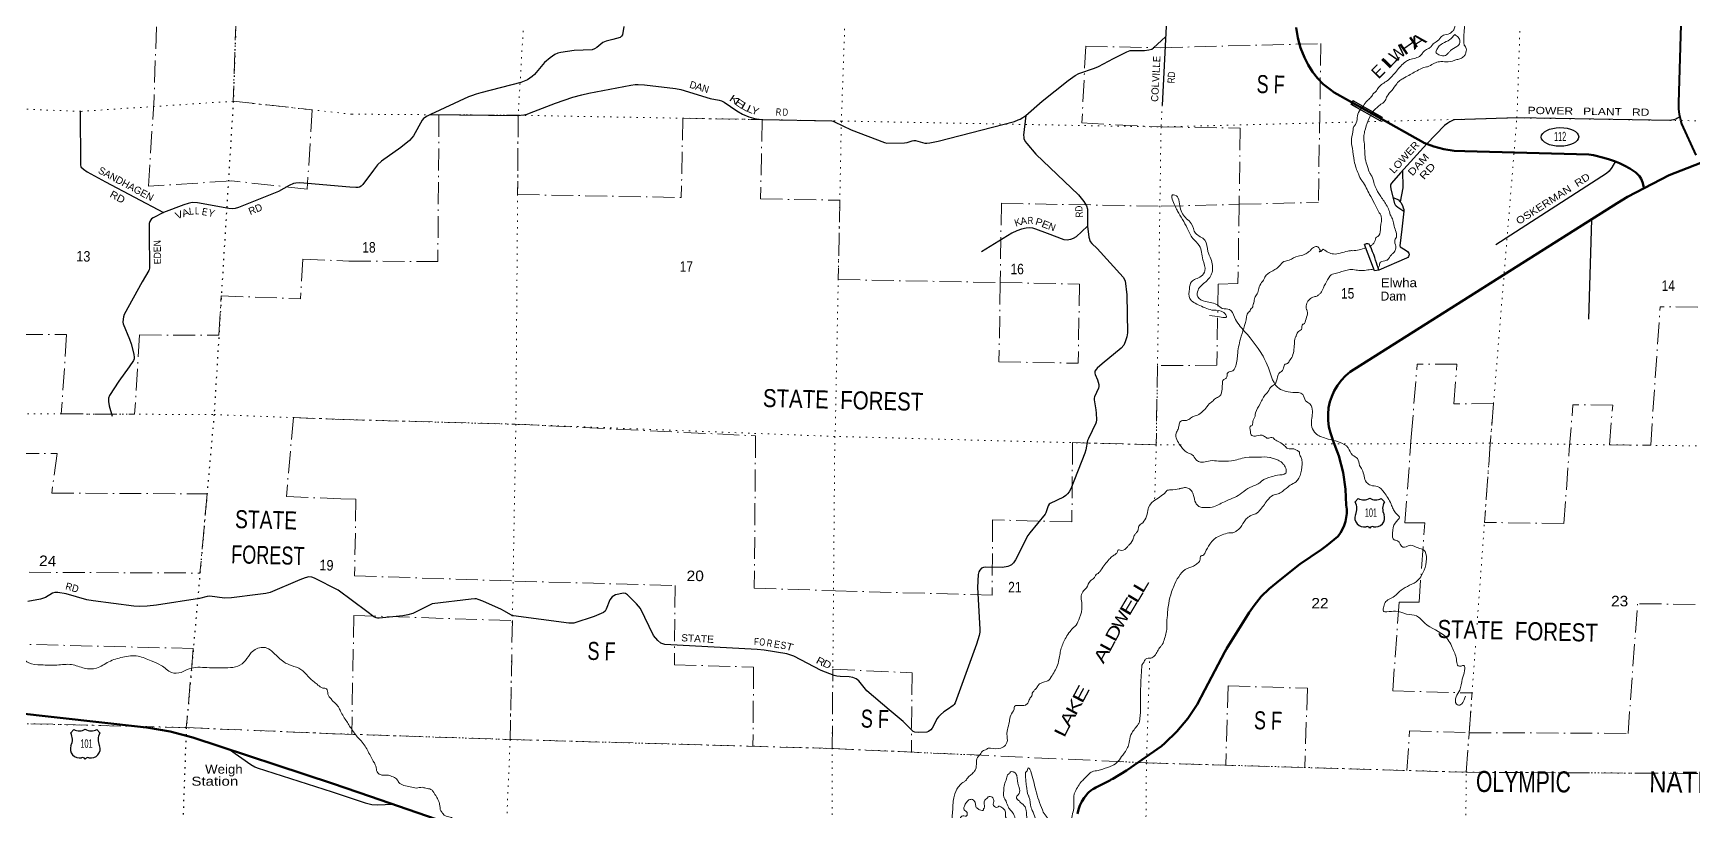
# Model space of a CAD drawing. Header units: feet. Extents: x -739708 to -488887, y 188754 to 379550.
# Drawn here: x -651512 to -623874, y 217972 to 230921 of the extents above; entities that cross this region are included whole.
import ezdxf
from ezdxf.enums import TextEntityAlignment as Align

# ---------------------------------------------------------------- set-up
doc = ezdxf.new("R2010")
doc.units = ezdxf.units.FT
doc.header["$LTSCALE"] = 73
doc.linetypes.add('DOT_DASHED', pattern=[7.7, 5, -1.2, 0.3, -1.2])
doc.linetypes.add('DOTTED', pattern=[1.5, 0.3, -1.2])
for name, color, linetype, lineweight in [('16', 7, 'Continuous', 25), ('17', 7, 'Continuous', 25), ('20', 7, 'Continuous', 70), ('23', 7, 'Continuous', 70), ('26', 7, 'Continuous', 40), ('29', 7, 'Continuous', 25), ('39', 7, 'Continuous', 13), ('42', 7, 'Continuous', 25), ('44', 7, 'DOT_DASHED', 13), ('45', 7, 'Continuous', 25), ('59', 7, 'Continuous', 13), ('6', 7, 'DOTTED', 25), ('7', 7, 'DOTTED', 13)]:
    doc.layers.add(name, color=color, linetype=linetype, lineweight=lineweight)
doc.layers.add('30', color=7, linetype='Continuous')
doc.layers.add('41', color=7, linetype='Continuous')

msp = doc.modelspace()

# ---------------------------------------------------------------- linework, layer by layer
at = {"layer": '16'}
for p, q in [((-629497, 223114.72), (-629445.69, 223173.48)), ((-629253.93, 223179.45), (-629254.21, 223179.25)), ((-629061.84, 223173.57), (-629010.45, 223114.72)), ((-650887.17, 219268.2), (-650835.86, 219326.96)), ((-650644.1, 219332.93), (-650644.38, 219332.73)), ((-650452.01, 219327.05), (-650400.62, 219268.2))]:
    msp.add_line(p, q, dxfattribs=at)
for centre, radius, start, end in [((-629689.98, 223004.09), 222.05, 332.97043, 29.75871), ((-629354.61, 223331.14), 182.07, 239.97227, 303.45418), ((-629152.83, 223330.64), 181.52, 236.33975, 300.08743), ((-629152.84, 223331.14), 182.07, 236.54582, 236.59441), ((-628817.48, 223004.09), 222.05, 150.24129, 207.02957), ((-629350.79, 222849.19), 151.42, 159.09177, 283.81923), ((-629156.67, 222849.19), 151.42, 256.18077, 20.90823), ((-651080.15, 219157.57), 222.05, 332.97043, 29.75871), ((-650744.78, 219484.62), 182.07, 239.97227, 303.45418), ((-650543, 219484.12), 181.52, 236.33975, 300.08743), ((-650543.01, 219484.62), 182.07, 236.54582, 236.59441), ((-650207.65, 219157.57), 222.05, 150.24129, 207.02957), ((-650740.96, 219002.67), 151.42, 159.09177, 283.81923), ((-650546.84, 219002.67), 151.42, 256.18077, 20.90823)]:
    msp.add_arc(centre, radius, start, end, dxfattribs=at)
for centre, major_axis, start_param, end_param in [((-629295.45, 222650.37), (-19.56, 51.67), 4.95877769, 6.28318531), ((-629212, 222650.37), (19.56, 51.67), 0, 1.32637542), ((-650685.62, 218803.85), (-19.56, 51.67), 4.95877769, 6.28318531), ((-650602.17, 218803.85), (19.56, 51.67), 0, 1.32637542)]:
    msp.add_ellipse(centre, major_axis=major_axis, ratio=0.929097, start_param=start_param, end_param=end_param, dxfattribs=at)
at = {"layer": '17'}
msp.add_ellipse((-626085.95, 229193.47), major_axis=(311.58, 1.24), ratio=0.500121, dxfattribs=at)
at = {"layer": '20'}
for points in [[(-634121.59, 217923.92), (-634104.44, 217993.91), (-634080.08, 218061.72), (-634048.75, 218126.62), (-634010.82, 218187.88), (-633966.69, 218244.85), (-633953.44, 218259.06), (-633930.16, 218284.02), (-633905.12, 218305.09), (-633899.46, 218309.85), (-633866.27, 218332.29), (-633841.16, 218345.68), (-633816.27, 218357.61), (-633791.16, 218370.74), (-633584.53, 218478.8), (-633559.48, 218491.9), (-633534.53, 218506.63), (-633304.59, 218642.39), (-632721.49, 219048.66), (-632665.05, 219096.77), (-632464.68, 219291.87), (-632285.8, 219506.84), (-632130.37, 219739.34), (-632000.1, 219986.81), (-631666.49, 220619.46), (-631646.05, 220658.2), (-631638.97, 220669.46), (-631259.79, 221272.22), (-631180.13, 221392.62), (-631063.2, 221537.98), (-630931.72, 221670.32), (-630744.99, 221815.35), (-630418.55, 222076.22), (-630060.19, 222322.25), (-629967.21, 222389.07), (-629785.95, 222541.98), (-629782.12, 222546.68), (-629741.83, 222602.28), (-629707.58, 222661.78), (-629679.73, 222724.54), (-629658.59, 222789.86), (-629644.4, 222857.04), (-629637.31, 222925.33), (-629637.39, 222993.99), (-629644.65, 223062.26), (-629656.57, 223327.45), (-629697.81, 223607.05), (-629768.06, 223880.81), (-629866.53, 224145.72), (-629875.52, 224167.19), (-629909.7, 224266.1), (-629933.34, 224368.05), (-629946.2, 224471.9), (-629948.14, 224576.53), (-629939.12, 224680.79), (-629919.26, 224783.53), (-629887.96, 224873.35), (-629844.17, 224967.43), (-629790.78, 225056.41), (-629728.39, 225139.32), (-629657.67, 225215.26), (-629579.4, 225283.39), (-625133.98, 228089.35), (-624959.05, 228195.23), (-624266.26, 228554.32), (-623539.73, 228839.02)], [(-646528.14, 218427.85), (-648850.88, 219189.98), (-649230.6, 219293.44), (-649619.05, 219356.65), (-649675.45, 219362.38), (-659844.85, 220504.55)], [(-634387.32, 216607.41), (-634417.46, 216610.84), (-636682.8, 216868.97), (-636724.06, 216870.85), (-636756.62, 216874.01), (-636959.2, 216881.27), (-637161.42, 216867.31), (-637361.08, 216832.29), (-637555.98, 216776.6), (-637744, 216700.84), (-637923.06, 216605.83), (-638073.06, 216517.38), (-638365.26, 216385.92), (-638669.6, 216285.73), (-638982.74, 216217.89), (-639301.26, 216183.16), (-639621.67, 216181.91), (-639940.45, 216214.16), (-640254.12, 216279.56), (-640255.22, 216279.85), (-642407.83, 217012.99), (-644332.85, 217673.53), (-645895.86, 218209.85), (-646528.14, 218427.85)]]:
    msp.add_lwpolyline(points, dxfattribs=at)
at = {"layer": '23'}
for points in [[(-625606.93, 228902.49), (-627671.42, 228955.4), (-627846.42, 228963.56), (-628019.62, 228989.97), (-628189.1, 229034.34), (-628353.01, 229096.18), (-628361.55, 229099.95), (-629130.92, 229532.52), (-629848.29, 229935.86), (-629921.16, 229986.22), (-630027.02, 230073.72), (-630123.15, 230171.81), (-630208.49, 230279.41), (-630282.13, 230395.35), (-630343.24, 230518.34), (-630405.55, 230677.13), (-630451.92, 230844.56), (-630480.54, 231015.92)], [(-625607.93, 228902.52), (-625527.95, 228891.91), (-625355.74, 228846.96), (-625262.13, 228819.48), (-625178.53, 228789.52), (-625093.67, 228754.56), (-625006.31, 228712.1), (-624922.69, 228669.63), (-624824.11, 228602.21), (-624762.96, 228539.77), (-624734.26, 228497.32), (-624709.3, 228442.38), (-624694.33, 228379.94), (-624690.53, 228334.41)]]:
    msp.add_lwpolyline(points, dxfattribs=at)
at = {"layer": '26'}
msp.add_lwpolyline([(-623817.95, 228889.2), (-624054.87, 229410.51), (-624074.45, 229473.25), (-624094.89, 229567.16), (-624105.41, 229662.7), (-624105.88, 229758.81), (-623998.81, 233302.82), (-623995.81, 233402.17), (-623995.52, 233421.34), (-623993.06, 233442.67), (-623988.39, 233463.63), (-623981.55, 233483.98), (-623972.63, 233503.51), (-623961.71, 233522), (-623948.91, 233539.25), (-623934.39, 233555.07), (-623918.29, 233569.28), (-623900.79, 233581.73), (-623882.09, 233592.28), (-623862.39, 233600.82)], dxfattribs=at)
at = {"layer": '29'}
for p, q in [((-628304.32, 229077.81), (-628742.23, 228595.11)), ((-625563.06, 227818.51), (-625611.85, 226157.2))]:
    msp.add_line(p, q, dxfattribs=at)
for points in [[(-632300.93, 238455.39), (-632455.58, 234756.76), (-632710.1, 229721.04)], [(-641678.39, 231029.83), (-641699.85, 230895.16), (-641714.82, 230872.69), (-641737.57, 230851.3), (-641856.88, 230816.65), (-641969.35, 230790.29), (-642026.8, 230765.42), (-642126.55, 230685.42), (-642163.98, 230662.94), (-642204.65, 230646.33), (-642503.93, 230630.82), (-642727.31, 230599.27), (-642772.22, 230588.03), (-642822.71, 230563.81), (-642903.23, 230513.12), (-642994.94, 230430.54), (-643165.24, 230232.22), (-643202, 230200.16), (-643281.27, 230146.08), (-643393.31, 230101.48), (-644059.82, 229928.84), (-644136.55, 229906.37), (-644209.88, 229878.43), (-644260.07, 229861.43), (-644896.38, 229565.54)], [(-634980.99, 229551.64), (-634711.52, 229790.26), (-634276.69, 230132.31), (-634160.51, 230219.17), (-634096.84, 230251.33), (-633839.62, 230340.13), (-633771.24, 230368.99), (-633520.25, 230499.24), (-633299.62, 230612.44), (-633243.75, 230631.53), (-633187.33, 230634.91), (-633003.04, 230632.69), (-632932.8, 230642.4), (-632883.21, 230657.4), (-632857.45, 230674.6), (-632656.11, 230859.21)], [(-644896.38, 229565.54), (-643444.1, 229552.44), (-643338.36, 229563.68), (-643285.95, 229574.92), (-643247.35, 229586.72), (-642815.42, 229754.63), (-642524.25, 229853.95), (-642374.53, 229897.02), (-642257.06, 229924.96), (-641561.36, 230056.21), (-641486.5, 230065.57), (-641434.78, 230065.75), (-641329.29, 230059.95), (-640812.87, 229999.99), (-640725.74, 229981.31), (-640239.87, 229835.5), (-640088.49, 229807.16), (-640048.44, 229796.01), (-640004.28, 229773.45), (-639792.47, 229626.53), (-639699.22, 229573.07), (-639596.29, 229528.13), (-639517.68, 229505.65), (-639469.03, 229494.42), (-639373.58, 229483.18), (-638214.6, 229463.47), (-638187.98, 229456.97), (-638167.39, 229447.61), (-637891.88, 229314.12), (-637337.38, 229101.16), (-637296.47, 229090.92), (-637002.38, 229095.54), (-636955.16, 229103.23), (-636871.38, 229131.12), (-636843.97, 229134.11), (-636818.97, 229133), (-636662.68, 229090.9), (-636629.02, 229088.05), (-636578.49, 229093.67), (-636443.16, 229122.7), (-635172.35, 229450.96), (-635109.36, 229475.72), (-635075.67, 229490.7), (-635032.62, 229515.04), (-634980.99, 229551.64)], [(-650731.07, 229626.92), (-650725.69, 228729.78), (-650716.01, 228693.04), (-650675.11, 228655.83), (-650612.93, 228612.04), (-650305.14, 228446.36), (-649344.15, 227934.14)], [(-644896.38, 229565.54), (-644952.53, 229541.21), (-644997.44, 229511.25), (-645010.54, 229498.14), (-645033.52, 229475.37), (-645178.98, 229211.62), (-645208.43, 229175.98), (-645246.35, 229134.84), (-645391.46, 229015), (-645708.74, 228787.75), (-645780.67, 228726.58), (-645847.24, 228641.51), (-646022.45, 228402.21), (-646048.29, 228374.51), (-646077.3, 228359.52), (-646098.82, 228353.91), (-646136.26, 228349.38), (-646241.31, 228354.69)], [(-634980.99, 229551.64), (-635017.84, 229224.77), (-635015.96, 229189.19), (-635011.9, 229166.06), (-634989.76, 229119.9), (-634965.43, 229086.18), (-634814.7, 228904.14), (-634101.7, 228227.06), (-634013.73, 228116.09), (-633972.55, 228048.66), (-633955.93, 227990.63), (-633951.85, 227708.18)], [(-624086.52, 229528.68), (-624128.99, 229503.76), (-624158.93, 229489.71), (-624198.24, 229476.6), (-624226.31, 229470.05), (-624244.09, 229469.11), (-626796.44, 229509.38), (-627840.81, 229480.54), (-627866.51, 229472.88), (-627918.92, 229444.79), (-627952.61, 229422.32), (-628008.08, 229381.18), (-628304.32, 229077.81)], [(-628744.23, 228595.17), (-628893.48, 228423.21), (-628901.03, 228407.28), (-628906.17, 228390.42), (-628906.17, 228360.45), (-628896.92, 228301.16), (-628844.41, 228087.03), (-628836.46, 228071.11), (-628829.47, 228060.96), (-628814, 228044.89), (-628788.26, 228023.35), (-628684.05, 227954.7)], [(-628706.03, 228635.01), (-628703.12, 228345.7), (-628745.08, 228112.14)], [(-625163.16, 228788.34), (-625223.88, 228683.22), (-625265.92, 228623.6), (-625310.92, 228583.58), (-627155.46, 227396.61)], [(-646241.31, 228354.69), (-647071.63, 228428.82), (-647136.71, 228423.24), (-647177.61, 228415.8), (-647250.13, 228384.17), (-647427.31, 228286.42), (-648090.82, 228017.22), (-648148.3, 227999.03), (-648185.4, 227995.3), (-648253.7, 227999.99), (-648776.68, 228095.78), (-648853, 228099.5), (-648888.33, 228095.78), (-648932.87, 228084.61), (-649001.56, 228062.4), (-649344.15, 227934.14)], [(-628869.03, 228187.44), (-628798.09, 228159.13), (-628773.76, 228144.15), (-628756.92, 228126.36), (-628738.2, 228103.89), (-628711.06, 228051.45), (-628695.16, 228011.18), (-628687.67, 227983.09), (-628684.05, 227954.7)], [(-649344.15, 227934.14), (-649515.78, 227847.4), (-649542.84, 227827.85), (-649554.26, 227811.97), (-649569.7, 227786), (-649580.86, 227754.37), (-649582.85, 227592.09), (-649574.06, 227011.9), (-649578.07, 226981.28), (-649583.65, 226966.39), (-649697.2, 226780.79), (-649996.12, 226233.84), (-650008.52, 226197.03), (-650015.96, 226156.09), (-650017.82, 226109.58), (-650012.73, 226079.83), (-649906.09, 225823.81), (-649881.16, 225745.83), (-649838.39, 225576.52), (-649830.95, 225522.56), (-649832.81, 225496.51), (-649840.36, 225472.7), (-649913.74, 225364.51), (-650087.14, 225128.88), (-650240.01, 224888.09), (-650256.07, 224840.94), (-650257.69, 224790.41), (-650245.81, 224714.21), (-650196.81, 224542.19)], [(-628684.05, 227954.7), (-628718.44, 227659.32), (-628752.23, 227377.25), (-628749.89, 227368.83), (-628746.76, 227365.78), (-628663.94, 227315.36), (-628626.37, 227285.49), (-628603.45, 227255.57), (-628599.23, 227240.54), (-628596.89, 227227.43), (-628601.1, 227217.13), (-628608.12, 227203.09), (-628621.69, 227188.1), (-628639.83, 227174.51), (-629102.73, 226975.43)], [(-633951.85, 227708.18), (-633933.25, 227522.41), (-633908.85, 227454.65), (-633880.85, 227421.28), (-633793.88, 227335.24), (-633360.04, 226858.34), (-633326.85, 226795.77), (-633300.13, 226564.29), (-633285.93, 225929.12), (-633298.78, 225863.11), (-633324.98, 225780.71), (-633351.19, 225728.27), (-633391.4, 225673.82), (-633707.51, 225416.5), (-633792.88, 225342.47), (-633808.81, 225321.88), (-633830.32, 225290.04), (-633834.33, 225257.92), (-633829.39, 225235.73), (-633785.26, 225148.39), (-633765.76, 225070.93), (-633763.89, 225037.22), (-633769.17, 225007.77), (-633836.88, 224866.79), (-633844.37, 224840.57), (-633844.77, 224815.69), (-633817.39, 224648.71), (-633811.62, 224591.5), (-633806, 224484.75), (-633811.62, 224443.54), (-633815.62, 224426.39), (-633937.95, 224173.87), (-633952.11, 224137.93), (-633982.87, 223982.84), (-634000.23, 223925.04), (-634229.5, 223332.86), (-634257.07, 223284.3), (-634287.01, 223248.72), (-634313.22, 223220.63), (-634355.81, 223192.28), (-634573.37, 223091.4), (-634593.96, 223076.42), (-634610.48, 223051.35), (-634640.75, 222950.94), (-634648.23, 222932.22), (-634660.58, 222910.61), (-634787.33, 222754.03), (-634916.82, 222600.74), (-634947.34, 222556.34), (-635151.28, 222151.66), (-635185.4, 222100.71), (-635221.9, 222065.56), (-635250.91, 222050.14), (-635282.72, 222038.91), (-635367.43, 222025.65), (-635651.43, 222027.67), (-635686.35, 222024.72), (-635718.81, 222010.81), (-635748.75, 221980.85), (-635765.6, 221950.88), (-635775.97, 221905.13), (-635784.06, 221689.1), (-635745.38, 220997.17), (-635746.88, 220947.08), (-635758.11, 220889.02), (-635800.63, 220744.44), (-636159.57, 219769.09), (-636174.54, 219741), (-636190.38, 219724.31), (-636287.76, 219658.08)], [(-633951.85, 227708.18), (-634143.41, 227529.41), (-634190.6, 227499.94), (-634235.52, 227483.08), (-634293.54, 227475.59), (-634345.34, 227481.1), (-634621.25, 227583.06), (-634811.97, 227657.25), (-634864.37, 227674.11), (-634921.44, 227677.71), (-634976.67, 227672.23), (-635051.53, 227655.38), (-635130.14, 227629.16), (-635214.68, 227591.95), (-635716.92, 227277.85)], [(-646435.09, 221647.92), (-646828.13, 221845.99), (-646872.81, 221860.63), (-646921.1, 221868.32), (-646984.32, 221853.43), (-647070.58, 221816.36), (-647565.95, 221606.36), (-647635.11, 221589.22), (-647771.37, 221574.35), (-648209.66, 221516.66), (-648326.47, 221512.62), (-648568.04, 221545.9), (-648615, 221542.71), (-648743.65, 221504.98), (-649460.53, 221395.89), (-649615.36, 221378.98), (-649735.75, 221375.99), (-649834.76, 221378.98), (-650512.82, 221467.36), (-650617.57, 221485.04), (-650964.29, 221587.16), (-651101.01, 221607.84), (-651149.36, 221607.84), (-651190.55, 221595.9), (-651309.26, 221525.97), (-651387.93, 221497.43), (-651601.6, 221457.64)], [(-636287.76, 219658.08), (-636345.79, 219618.6), (-636402.88, 219572.45), (-636436.56, 219538.74), (-636463.34, 219503.81), (-636518.77, 219387.24), (-636541.37, 219349.59), (-636565.71, 219321.5), (-636599.39, 219293.4), (-636632.04, 219282.34), (-636769.71, 219274.68), (-636829.6, 219282.17), (-636858.33, 219294.79), (-636876.39, 219310.26), (-637022.22, 219457.64), (-637255.46, 219650.5), (-637629.56, 219969.52), (-637760.73, 220134.3), (-637804.46, 220168.73), (-637862.74, 220192.36), (-637923.8, 220204.17), (-638074.23, 220207.34), (-638126.04, 220215.93), (-638171.55, 220226.07), (-638388.15, 220309.49), (-638844.4, 220546.32), (-638893.99, 220565.04), (-638960.06, 220584.08), (-639338.5, 220647.45), (-639455.37, 220658.25), (-640991.11, 220739.21), (-641061, 220762.03), (-641110.9, 220806.63), (-641179.75, 220889.56), (-641395.7, 221340.24), (-641462.76, 221420.91), (-641612.49, 221566.99), (-641649.92, 221589.46), (-641683.37, 221594.72), (-641814.62, 221566.99), (-641870.77, 221537.03), (-641909.09, 221485.01), (-641968.09, 221327.27), (-641986.81, 221293.56), (-642013.37, 221271.72), (-642171.66, 221206.14), (-642508.99, 221098.79), (-642589.99, 221093.9), (-643513.33, 221217.25), (-643532.98, 221221), (-643546.95, 221227.27), (-643672.42, 221304.34), (-643710.7, 221324.04), (-644025.22, 221464.47), (-644100.09, 221492.56), (-644130.03, 221500.05), (-644154.99, 221500.88), (-644216.13, 221498.18), (-644865.58, 221415.77), (-644914.07, 221396.34), (-645190.73, 221258.04), (-645271.73, 221234.12), (-645354.24, 221220.65), (-645749, 221179.81), (-645778.94, 221181.68), (-645798.44, 221187.24), (-645836.96, 221204.15), (-645958, 221289.89), (-646435.09, 221647.92)]]:
    msp.add_lwpolyline(points, dxfattribs=at)
at = {"layer": '39'}
for points in [[(-627128.09, 233153.85), (-627122.73, 233123.48), (-627152.55, 233053.56), (-627195.88, 233010.17), (-627272.63, 232915.1), (-627311.8, 232788.93), (-627331.86, 232704.68), (-627364.01, 232620.7), (-627399.64, 232561), (-627413.94, 232553.26), (-627472.61, 232367.03), (-627477.1, 232346.96), (-627515.99, 232232.89), (-627527.13, 232098.03), (-627545.49, 232088.36), (-627572.62, 231959.9), (-627594.01, 231905.93), (-627602.67, 231791.18), (-627624.66, 231711.01), (-627628.65, 231624.39), (-627625.14, 231513.39), (-627638.25, 231380.59), (-627636.15, 231295.86), (-627654.94, 231179.31), (-627657.19, 231169.28), (-627682.16, 230958.1), (-627688.77, 230845.32), (-627684.89, 230750.45), (-627679.48, 230722.09), (-627646.48, 230666.91), (-627649.55, 230620.6), (-627667, 230562.5), (-627683.67, 230538.68), (-627741, 230499.64), (-627801.9, 230480.84), (-627945.92, 230441.72), (-628070.75, 230448.55), (-628117.27, 230441.53), (-628196.53, 230413.06), (-628294.44, 230362.82), (-628310.65, 230359.15), (-628389.82, 230334.72), (-628489.79, 230282.51), (-628675.57, 230179.8), (-628734.83, 230144.83), (-628804.85, 230079.85), (-628886.09, 229964.71), (-628964.81, 229871.7), (-628994.63, 229801.78), (-629025.68, 229766.18), (-629066.66, 229736.86), (-629203.14, 229617.76)], [(-627774.15, 231432.05), (-627814.19, 231178.85), (-627824.42, 231084.3), (-627844.29, 231008.11), (-627871.74, 230954.28), (-627890.19, 230940.58), (-627922.98, 230917.12), (-628028.48, 230887.21), (-628059.21, 230865.72), (-628069.56, 230853.86), (-628145.95, 230774.91), (-628209.5, 230727.94), (-628244.81, 230682.35), (-628269.32, 230668.78), (-628308.06, 230649.49), (-628367.63, 230600.41), (-628407.11, 230548.86), (-628590.09, 230480.37), (-628657.46, 230443.56), (-628810.14, 230289.69), (-628962.96, 230129.77), (-629106.66, 230016.04), (-629152.55, 229948.5), (-629189.5, 229919.08), (-629229.16, 229859.47), (-629286.86, 229804.3), (-629293.04, 229798.39), (-629359.36, 229709.08)], [(-627837.16, 230901.22), (-627890.47, 230839.76), (-627919.28, 230814.19), (-628041.69, 230750.38), (-628111.56, 230691.46), (-628143.08, 230635.7), (-628153.83, 230605.69), (-628102.42, 230562.19), (-628066.43, 230549.28), (-628016.15, 230544.13), (-627975.45, 230561.36), (-627940.37, 230596.87), (-627909.36, 230630.46), (-627802.98, 230698.65), (-627751.05, 230766.05), (-627754.29, 230800.41), (-627756.12, 230808.52), (-627793.17, 230863.79), (-627824.85, 230888.7), (-627837.16, 230901.22)], [(-629358.65, 229709.93), (-629442.71, 229600.09), (-629508.25, 229377.72), (-629524.82, 229357.92), (-629529.74, 229319.72), (-629559.56, 229161.09), (-629542.94, 229005.44), (-629511.51, 228792.99), (-629481.94, 228675.37), (-629443.84, 228577.72), (-629383.91, 228465.47), (-629374.12, 228453.15), (-629258.11, 228236.8), (-629174.87, 228085.71), (-629107.44, 227949.09), (-629062.85, 227871.46), (-629075, 227692.26), (-629104.45, 227549.75), (-629139.3, 227524.32), (-629157.94, 227502.55), (-629160.27, 227488.49), (-629173.33, 227446.44), (-629202.41, 227408.77), (-629241.68, 227376.64)], [(-629203.14, 229617.76), (-629280.39, 229469.41), (-629339.06, 229283.19), (-629353.08, 229198.8), (-629343.9, 229071.55), (-629321.93, 228796.81), (-629282.57, 228666.87), (-629238.52, 228565.06), (-629220.94, 228540.46), (-629179.61, 228408.46), (-629160.61, 228357.62), (-629083.15, 228218.76), (-628977.84, 228063.14), (-628935.49, 227975.48), (-628899.51, 227873.85), (-628895.63, 227867.71), (-628865.22, 227786.37), (-628839.36, 227682.94), (-628809.43, 227581.44), (-628810.67, 227527.02), (-628831.65, 227491.2), (-628838.15, 227471.18), (-628822.22, 227374.03), (-628823.41, 227321.63), (-628859.01, 227263.94), (-628898.15, 227226.51), (-628956.37, 227149.18), (-629003.11, 227132.07), (-629088.65, 227093.65), (-629095.94, 227039.37), (-629110.46, 227021.55), (-629117.7, 227015.62)], [(-631922.29, 226217.85), (-631729.74, 226192.34), (-631641.24, 226194.83), (-631686.18, 226270.13), (-631854.42, 226307.3), (-632084.23, 226387.83), (-632251.11, 226503.52), (-632258.4, 226664.77), (-632222.23, 226780.95), (-632061.84, 226872.82), (-631997.95, 226964.36), (-632032.99, 227148.24), (-632093.26, 227384.93), (-632201.8, 227503.64), (-632293.36, 227674.41), (-632453.39, 227955.13), (-632530.85, 228127.67), (-632541.22, 228226.54), (-632499.01, 228225.81), (-632412.13, 228016.85), (-632304.73, 227831.7), (-632225.69, 227751.78), (-632154.09, 227589.41), (-632001.24, 227475.98), (-631948.17, 227287.75), (-631900.07, 227162.04), (-631879.79, 226938.13), (-631982.97, 226782.83), (-632114.01, 226644.13), (-632117.95, 226531.41), (-631990.64, 226452.66), (-631784.63, 226390.67), (-631709.13, 226339.01), (-631588.82, 226320.8), (-631506.62, 226190.47), (-631339.76, 225955.95), (-631245.12, 225847.56), (-631111.46, 225670.01), (-630961.3, 225399.53), (-630788.78, 225025.95), (-630536.97, 224938.99), (-630370.68, 224905.88), (-630322.23, 224800.31), (-630250.78, 224746.7), (-630208.56, 224629.15), (-630222.69, 224391.74), (-630172.4, 224276.07), (-630009.19, 224180.58), (-629761.08, 224111.81), (-629613.98, 224014.59), (-629541.62, 223896.52), (-629460.23, 223836.69), (-629421.96, 223723.24), (-629380.97, 223652.04), (-629308.19, 223441.31), (-629238.67, 223391.76), (-629122.38, 223373.63), (-629013.57, 223271.03), (-628952.76, 223183.37), (-628898.28, 223077.69), (-628865.46, 222998.57), (-628826.37, 222933.44), (-628761.25, 222861.82), (-628831.28, 222764.35), (-628872.36, 222595.89), (-628850.14, 222484.73), (-628794.15, 222467.64), (-628703.53, 222359.32), (-628582.32, 222393.46), (-628448.39, 222348.84), (-628356.46, 222317.02), (-628308.77, 222167.16), (-628348.16, 221980.54), (-628451.58, 221811.14), (-628731.83, 221646.84), (-628842.15, 221544.03), (-628998.77, 221438), (-629024.4, 221349.83), (-629027.31, 221297.52), (-628969.23, 221284.42), (-628826.26, 221298.04), (-628640.15, 221248.48), (-628477.84, 221217.46), (-628337.19, 221096.18), (-627989.28, 220868.58), (-627868.09, 220667.08), (-627807.2, 220466.63), (-627780.47, 220383.59), (-627732.24, 220382.75), (-627687.89, 220390.04), (-627675.24, 220307.24), (-627713.9, 220162.91), (-627755.26, 219978.33), (-627815.44, 219868.61), (-627807.43, 219749.64), (-627773.54, 219732.94), (-627660.45, 219880.01)], [(-629322.29, 227346.15), (-629541.54, 227299.42), (-629559.67, 227299.82), (-629618.28, 227293.07), (-629744.06, 227257.57), (-629859.28, 227244.02), (-629941.33, 227270.06), (-630022.83, 227320.29), (-630030.8, 227324.49), (-630055.66, 227294.81), (-630094.27, 227281.55), (-630086.11, 227285.41), (-630097, 227338.08), (-630108.77, 227352.46), (-630120.63, 227362.8), (-630150.76, 227367.51), (-630222.19, 227328.78), (-630257.36, 227289.24), (-630320.79, 227248.32), (-630345.28, 227234.75), (-630448.68, 227208.84), (-630597.32, 227143.61), (-630707.12, 227101.7), (-630746.41, 227058.22), (-630814.33, 226997.23), (-630889.88, 226954.56), (-630998.87, 226860.2), (-631015.9, 226820.26), (-631055.42, 226766.7), (-631101.95, 226670.94), (-631128.24, 226578.78), (-631167.95, 226517.15), (-631185.99, 226432.86), (-631190.29, 226420.86), (-631212.1, 226348.75), (-631238.97, 226319.12), (-631247.59, 226295.1), (-631274.28, 226273.52), (-631304.19, 226199.59), (-631407.33, 225830.86), (-631455.79, 225561.73), (-631466.2, 225459.12), (-631496.84, 225352.93), (-631521.98, 225311.16), (-631552.66, 225291.68)], [(-629188.27, 226990.86), (-629286.79, 226979.13), (-629391.88, 226967.36), (-629482.35, 226977.46), (-629587.03, 226983.84), (-629676.19, 226963.66), (-629852.71, 226913.16), (-629895.38, 226897.99), (-629916.03, 226876.27), (-629993.57, 226746.94), (-630059.15, 226611.28)], [(-630059.15, 226611.28), (-630075.82, 226587.46), (-630112.77, 226558.03), (-630125.14, 226546.22), (-630181.92, 226531.36), (-630259.54, 226486.72), (-630290.67, 226447.09), (-630307.81, 226403.1), (-630305.61, 226322.4), (-630298.02, 226302.06), (-630290.59, 226273.66), (-630315.29, 226163.31), (-630359.62, 226075.57), (-630365.71, 226073.69), (-630389.85, 225987.53), (-630424.69, 225962.09), (-630468.15, 225912.65), (-630478.96, 225880.63), (-630485.28, 225868.68), (-630507.59, 225774.4), (-630543.09, 225543.3), (-630593.42, 225457.72), (-630634.68, 225416.3), (-630661.05, 225408.82), (-630690.69, 225346.97), (-630740.69, 225275.5), (-630750.86, 225271.69), (-630793.54, 225167.79), (-630870.84, 225048.54), (-630887.14, 225040.83), (-630949.74, 224947.46), (-630984.81, 224911.95), (-631077.09, 224754.72), (-631081.31, 224746.75), (-631155.26, 224597.16), (-631181.74, 224496.94), (-631194.28, 224477.05), (-631203.44, 224428.86), (-631224.65, 224382.96), (-631232.71, 224383.14), (-631240.91, 224288.55), (-631239.58, 224258.27), (-631228.05, 224233.82), (-631200.26, 224215.05), (-631137.81, 224213.65), (-631020.81, 224217.08), (-630967.24, 224179.58), (-630902.59, 224186.2), (-630864.4, 224181.3), (-630838.77, 224156.53), (-630755.16, 224110.3), (-630671.88, 224049.96), (-630620.5, 224004.44), (-630519.86, 223998.15), (-630471.97, 223976.92), (-630426.41, 223941.61), (-630423.02, 223913.3), (-630396.2, 223852.21), (-630386.76, 223823.77), (-630380.54, 223742.97), (-630415.08, 223554.2), (-630434.19, 223512.28), (-630481.94, 223450.84), (-630582.04, 223392.59), (-630641.62, 223343.52), (-630647.75, 223339.61), (-630709.39, 223288.57), (-630780.82, 223249.84), (-630864.02, 223225.49), (-630962.79, 223136.96), (-631089.54, 222970.43), (-631173.57, 222909.8), (-631205.98, 222902.46), (-631259.06, 222873.4), (-631324.85, 222816.39), (-631408.34, 222691.23), (-631476.25, 222630.24), (-631519.1, 222607), (-631549.46, 222601.63), (-631565.58, 222602), (-631601.89, 222600.79), (-631711.55, 222564.94), (-631809.27, 222522.77), (-631839.99, 222501.27), (-631916.65, 222410.23), (-631994.35, 222272.84), (-632035.8, 222223.36), (-632060.11, 222217.85), (-632082.05, 222139.69), (-632125.51, 222090.26), (-632188.97, 222047.32), (-632249.96, 222024.49), (-632325.33, 221989.89), (-632374.6, 221950.66), (-632409.86, 221907.08), (-632500.07, 221751.83), (-632510.79, 221723.83)], [(-631552.66, 225291.68), (-631595.24, 225280.53), (-631619.74, 225266.96), (-631633.44, 225196.69), (-631662.42, 225163.06), (-631701.3, 225137.72), (-631704.19, 225099.47), (-631706.52, 225085.41), (-631710, 225020.96), (-631730.62, 224912.53), (-631755.72, 224872.76), (-631822.98, 224839.99), (-631876.61, 224786.74), (-631903.26, 224767.17), (-631985.95, 224676.27), (-632145.99, 224552.82), (-632206.89, 224534.02), (-632268.44, 224487), (-632321.23, 224470.03), (-632363.49, 224473), (-632369.58, 224471.11), (-632404.25, 224453.74), (-632429.8, 224393.83), (-632445.37, 224329.64), (-632479.26, 224257.81), (-632409.26, 224056.61), (-632356.34, 223990.9), (-632297.09, 223937.14), (-632209.27, 223898.88), (-632144.57, 223818.78), (-632090.96, 223783.3), (-632022.55, 223777.75), (-631911.15, 223801.46), (-631772.23, 223794.32), (-631754.1, 223793.91), (-631554.41, 223799.52), (-631438.94, 223825.17), (-631317.27, 223856.72), (-631103.53, 223860), (-630920.2, 223855.89), (-630898.17, 223849.35), (-630824.09, 223827.52), (-630740.3, 223789.34), (-630698.82, 223752.12), (-630652.12, 223678.48), (-630654.01, 223595.85), (-630787.8, 223562.55), (-630893.3, 223532.65), (-631054.16, 223461.65), (-631060.34, 223455.73), (-631111.58, 223418.57), (-631284.75, 223337.76), (-631413.93, 223241.85), (-631674.75, 223118.64), (-631880.38, 223028.47), (-632013.58, 223021.37), (-632085.88, 223033.07), (-632131.39, 223070.39), (-632152.91, 223099.1), (-632186.37, 223222.85), (-632224.92, 223300.34), (-632266.36, 223339.58), (-632338.61, 223353.3), (-632405.46, 223338.67), (-632423.68, 223335.04), (-632571.27, 223316.16), (-632636.14, 223299.46), (-632644.43, 223289.57), (-632936.76, 223021.88), (-632947.93, 222973.74), (-633059.9, 222748.39), (-633090.67, 222724.88), (-633108.17, 222664.77), (-633135.69, 222606.91), (-633168.79, 222569.34), (-633188.11, 222517.35), (-633255.21, 222403.91), (-633290.33, 222366.39), (-633392.43, 222308.17), (-633448.75, 222313.47), (-633453.38, 222287.36), (-633486.58, 222245.76), (-633539.78, 222210.65), (-633591.29, 222161.39), (-633732.51, 221979.04), (-633763.7, 221937.4), (-633821.17, 221892.3), (-633846.4, 221846.49), (-633905.92, 221799.43), (-633973.01, 221686), (-634033.03, 221616.76), (-634054.2, 221572.87), (-634061.29, 221526.66), (-634047.74, 221413.44), (-634046.38, 221385.17), (-634085.25, 221182.38), (-634144.47, 221060.7)], [(-632510.79, 221723.83), (-632553.52, 221617.92), (-632602.24, 221425.43), (-632618.96, 221310.88), (-632623.09, 221218.21), (-632632.98, 221137.78), (-632633.68, 221018.82), (-632648.06, 220918.33), (-632678.66, 220814.15), (-632723.12, 220720.38), (-632739.65, 220702.6), (-632837.78, 220553.56), (-632868.59, 220528.04), (-632901.15, 220514.66), (-632923.31, 220515.15), (-632965.8, 220508.04), (-633002.8, 220476.61), (-633015.71, 220440.59), (-633030.14, 220426.81), (-633051.9, 220356.71), (-633058.63, 220237.91), (-633073.3, 219859.15), (-633070.56, 219713.9), (-633081.34, 219506.46), (-633086.2, 219470.27), (-633109.64, 219414.34), (-633217.84, 219265.53), (-633257.08, 219135.35), (-633261.75, 219107.22), (-633285.8, 219025.09), (-633367.26, 218899.87), (-633444.19, 218796.74), (-633540.57, 218724.3), (-633697.08, 218667.31), (-633778.3, 218640.89), (-633877.47, 218622.95), (-633908.2, 218601.46), (-633996.89, 218512.71), (-634046.3, 218467.44), (-634159.22, 218288.5), (-634178.44, 218240.53), (-634181.33, 218202.28), (-634181.93, 218176.08), (-634180.98, 218040.96), (-634201.68, 217928.51), (-634282.14, 217581.48), (-634306.18, 217499.35), (-634334.85, 217302.39), (-634368.78, 217228.54), (-634391.59, 217200.82), (-634448.17, 217194.03), (-634485.4, 217241.23), (-634500.65, 217279.89), (-634554.07, 217412.15), (-634563.08, 217547.44), (-634563.08, 217636.16), (-634582.67, 217749.52), (-634599.7, 217798.29), (-634601.53, 217806.4), (-634626.48, 217861.4), (-634690.95, 217951.56), (-634706.28, 217986.18), (-634815.69, 218315.28), (-634895.35, 218623.55), (-634916.55, 218666.37), (-634942.32, 218685.1), (-634961.6, 218635.12), (-634978.04, 218621.38), (-634987.25, 218571.16), (-634981.39, 218474.25), (-634971.37, 218383.29), (-634936.8, 218219.19), (-634931.03, 218206.96), (-634892.9, 218022.62), (-634873.76, 217977.84), (-634780.51, 217735.79), (-634703.55, 217574.78), (-634670.23, 217444.99), (-634604.86, 217128.98), (-634562.43, 216956.63), (-634537.48, 216812.92), (-634516.69, 216751.96), (-634490.62, 216562.82)], [(-659657.72, 220534.06), (-659552.42, 220588.93), (-659442.06, 220594.54), (-659261.19, 220601.99), (-658970.54, 220564.9), (-658622.28, 220503.87), (-658351.56, 220473.43), (-658170.56, 220469.94), (-658083.89, 220539.9), (-657923.89, 220573.34), (-657713.19, 220619.36), (-657369.37, 220675.44), (-657135.59, 220817.56), (-656918.06, 220889.59), (-656730.1, 220916.13), (-656512.38, 220994.2), (-655935.37, 221107.71), (-655665.6, 221111.59), (-655366.82, 221142.82), (-655028.02, 221166.79), (-654775.26, 221140.94), (-654538.4, 221121.62), (-654260.57, 221060.72), (-653911.11, 220842.34), (-653733.34, 220734.07), (-653595.81, 220560.47), (-653441.39, 220412.57), (-653198.97, 220312.42), (-653015.34, 220329.01), (-652883.66, 220488.35), (-652726.65, 220620.71), (-652527.73, 220741.71), (-652397.37, 220727.65), (-652257.29, 220636.66), (-652147.16, 220619.19), (-652013.57, 220578.82), (-651896.78, 220581.31), (-651770.03, 220646.02), (-651704.4, 220555.28), (-651585.37, 220434.68), (-651381.11, 220402.24), (-651117.62, 220398.25), (-650873.86, 220406.95), (-650660.36, 220348.01), (-650455.11, 220347.81), (-650254.68, 220452.63), (-650020.88, 220530.21), (-649762.8, 220546.55), (-649547.9, 220467.4), (-649379.13, 220393.68), (-649207.76, 220273.51), (-649048.69, 220276.73), (-648912, 220337.1), (-648617.61, 220356.36), (-648269.56, 220353.83), (-648103.72, 220381.04), (-647976.03, 220475.98), (-647879.46, 220606.14), (-647691.64, 220693.19), (-647629.51, 220685.25), (-647507.28, 220602.87), (-647336.9, 220450.45), (-647211.98, 220390.18), (-647053.01, 220324.83), (-646933.79, 220210.27), (-646828.14, 220112.27), (-646769.19, 220066.1), (-646690.26, 220015.29), (-646626.24, 220003.26), (-646602.77, 219915.82), (-646550.97, 219833.57), (-646509.7, 219788.44), (-646489.78, 219771.16)], [(-634144.47, 221060.7), (-634179.45, 221029.22), (-634245.57, 220958.11), (-634312.33, 220858.79), (-634391, 220679.07), (-634411.15, 220590.81), (-634429.65, 220486.36), (-634466.62, 220368.22), (-634573.76, 220177.04), (-634606.87, 220139.47), (-634629.26, 220129.9), (-634782.15, 220054.68), (-634815.62, 220000.98), (-634838.14, 219985.35), (-634848.72, 219963.41), (-634867.26, 219945.68), (-634880.73, 219885.49), (-634907.65, 219853.83), (-634935.41, 219785.89), (-634962.47, 219748.18), (-634984.99, 219732.56), (-635124.19, 219727.6), (-635162.73, 219716.37), (-635177.98, 219666.3), (-635232.75, 219562.67), (-635255.33, 219456.31), (-635288.62, 219321.96), (-635296.32, 219249.53), (-635295.46, 219110.39), (-635308.13, 219084.45), (-635320.64, 219066.59), (-635396.36, 219015.86), (-635569.76, 219013.69), (-635608.08, 219012.53), (-635651.04, 218985.26), (-635685.52, 218975.95), (-635743.53, 218906.67), (-635764.56, 218886.56)], [(-646489.78, 219771.16), (-646428.81, 219700.59), (-646392.2, 219628.97), (-646291.38, 219458.8), (-646194.12, 219308.92), (-646129.63, 219222.48), (-646066.72, 219154.25), (-645943.83, 218979.49), (-645847.34, 218797.31), (-645814.42, 218739.93), (-645799.54, 218687.04), (-645773.35, 218601.54), (-645747.58, 218582.72), (-645707.61, 218567.59), (-645632.99, 218567.77), (-645560.74, 218553.86), (-645540.78, 218545.28), (-645459.11, 218502.85), (-645424.18, 218445.43), (-645386.56, 218416.22), (-645180.24, 218358.59), (-645130, 218351.28), (-645034.96, 218363.08), (-644972.82, 218347.4), (-644888.61, 218327.13), (-644853.1, 218293.93), (-644827.82, 218254.93), (-644798.55, 218213.79), (-644764.05, 218138.19), (-644743.17, 218083.13), (-644721.68, 217969.46), (-644694.37, 217930.41), (-644692.5, 217924.3), (-644546.88, 217858.07), (-644507.44, 217820.73), (-644469.52, 217655.29)], [(-635765.05, 218886.09), (-635768.25, 218883.03), (-635819.73, 218658.34), (-635851, 218612.68), (-635954.02, 218514.15), (-635989.33, 218468.57), (-636028.15, 218445.24), (-636094.13, 218380.18), (-636106.59, 218364.33), (-636174.53, 218212.6), (-636193.17, 218102.11), (-636200.55, 217955.08), (-636209.03, 217848.4), (-636167.04, 217744.63), (-636122.27, 217675.08), (-636066.92, 217627.47), (-636019.39, 217590.1), (-635953.36, 217568.47), (-635832.31, 217573.83), (-635766.11, 217560.24), (-635748.66, 217529.61), (-635731.05, 217464.24)], [(-635176.9, 218613.84), (-635196.86, 218622.42), (-635239.23, 218621.45), (-635254.06, 218591.51), (-635270.42, 218581.82), (-635302.38, 218509.88), (-635339.05, 218409.78), (-635349.65, 218302.98), (-635350, 218203.99), (-635311.41, 218130.3), (-635271.41, 218032.34), (-635230.39, 217976.78), (-635202.94, 217943.78), (-635157.03, 217839.6), (-635159.81, 217807.35), (-635168.07, 217799.47), (-635210.57, 217792.45), (-635272.52, 217816.21), (-635317.57, 217871.87), (-635319.72, 217950.71), (-635333.06, 217983.37), (-635400.28, 218039.58), (-635420.24, 218048.16), (-635465.06, 218029.06), (-635505.07, 218042.18), (-635526.47, 218075.03), (-635513.27, 218121.17), (-635518.31, 218163.72), (-635551.61, 218204.95), (-635593.83, 218210.04), (-635645.32, 218164.85), (-635651.45, 218160.97), (-635674.97, 218104.98), (-635677.04, 218018.17), (-635687.5, 218002.26), (-635692.06, 217980.15), (-635708.27, 217976.51), (-635754.34, 217989.77), (-635798, 218019.15), (-635811.68, 218037.67), (-635822.23, 218102.57), (-635853.36, 218149.81), (-635885.31, 218162.73), (-635913.63, 218159.39), (-635942.22, 218143.93), (-635971.21, 218112.33), (-636005.03, 218046.5), (-636014, 218008.34), (-636006.38, 217989.97), (-635959.07, 217944.35), (-635955.57, 217922.04), (-635972.6, 217884.08), (-636014.83, 217889.17), (-636047.22, 217883.91), (-636070, 217858.21), (-636083.02, 217820.16), (-636063.96, 217773.21), (-636025.06, 217713.66), (-635975.21, 217690.21), (-635924.97, 217682.9), (-635893.73, 217724.55), (-635867.39, 217729.96), (-635861.44, 217725.77), (-635807.8, 217692.12), (-635752.48, 217644.28), (-635633.44, 217562.53), (-635558.46, 217494.01), (-635512.77, 217464.59), (-635381.55, 217386.59), (-635327.77, 217358.99), (-635268.46, 217309.04), (-635226.97, 217273.66), (-635153.08, 217243.54), (-635121.07, 217232.65), (-635061.68, 217186.73), (-635055.82, 217178.5), (-635060.38, 217156.4), (-635062.73, 217142.31), (-635075.45, 217116.37), (-635111.73, 217117.27), (-635187.44, 217155.51), (-635233.4, 217172.81), (-635240.45, 217130.56), (-635221.07, 217097.75), (-635118.3, 217010.36), (-635044.84, 216962.07), (-635017.5, 216925.03), (-634885.47, 216796.5), (-634847.84, 216767.28), (-634809.06, 216711.82)], [(-634787.42, 217018.31), (-634817.26, 217120.06), (-634825.89, 217180.89), (-634846.42, 217334.93), (-634924.24, 217623.73), (-634965.73, 217828.8), (-634974.27, 217978.5), (-634987.31, 218023.27), (-635022.48, 218070.61), (-635066.04, 218104.01), (-635072, 218108.2), (-635089.41, 218138.94), (-635113.3, 218151.66), (-635134.75, 218182.49), (-635134.17, 218206.72), (-635103.08, 218242.31), (-635090.51, 218262.2), (-635083.35, 218308.49), (-635090.27, 218357.15), (-635105.62, 218389.85), (-635133.82, 218560.25), (-635172.87, 218613.75), (-635198.98, 218618.43)]]:
    msp.add_spline(points, degree=3, dxfattribs=at)
at = {"layer": '42'}
for p, q in [((-629176.77, 226963.46), (-629341.15, 227402.73)), ((-629102.73, 226975.43), (-629176.77, 226963.46))]:
    msp.add_line(p, q, dxfattribs=at)
msp.add_spline([(-629102.73, 226975.43), (-629225.65, 227332.26), (-629284.81, 227415.4), (-629341.15, 227402.73)], degree=3, dxfattribs=at)
at = {"layer": '44'}
for p, q in [((-648115.29, 231731.03), (-648180.35, 229787.64)), ((-633983.53, 230702.56), (-634047.91, 229425.5)), ((-630068.61, 230747.5), (-630107.95, 228105.63)), ((-648180.35, 229787.64), (-646866.66, 229644.21)), ((-646866.66, 229644.21), (-646947.46, 228325.19)), ((-644755.01, 229562.57), (-644773.39, 227116.85)), ((-640692.65, 229505), (-640718.66, 228185.26)), ((-640692.65, 229505), (-639372.85, 229481.47)), ((-639372.85, 229481.47), (-639398.86, 228161.73)), ((-643444.96, 228233.87), (-640718.66, 228185.26)), ((-639398.86, 228161.73), (-638079.07, 228138.2)), ((-631428.6, 228071.87), (-631448.27, 226750.94)), ((-647019.1, 227155.62), (-647059.46, 226496.68)), ((-647019.1, 227155.62), (-646252.99, 227126.57)), ((-646252.99, 227126.57), (-644773.39, 227116.85)), ((-635408.45, 226768.35), (-634088.67, 226743.84)), ((-634088.67, 226743.84), (-634108.32, 225423.97)), ((-631778.43, 226742.5), (-631448.27, 226750.94)), ((-648419.13, 225889.54), (-648378.87, 226546.72)), ((-648378.87, 226546.72), (-647059.46, 226496.68)), ((-624574.91, 224058.23), (-624419.34, 226366.42)), ((-623227.86, 226351.16), (-624419.34, 226366.42)), ((-650955.05, 225900.76), (-651043.82, 224581.14)), ((-649741.24, 225895.38), (-649822.08, 224575.73)), ((-649741.24, 225895.38), (-648419.13, 225889.54)), ((-635428.1, 225448.49), (-634108.32, 225423.97)), ((-627801.29, 225409.86), (-628463.75, 225406.74)), ((-627855.29, 224749.59), (-627801.29, 225409.86)), ((-627192.83, 224752.71), (-627855.29, 224749.59)), ((-625208.37, 224726.4), (-625869.89, 224734.87)), ((-625262.3, 224067.03), (-625208.37, 224726.4)), ((-651043.82, 224581.14), (-649822.08, 224575.73)), ((-647179.22, 224519.8), (-646353.02, 224488.47)), ((-639482.68, 224216.43), (-639503.72, 221679.87)), ((-625262.3, 224067.03), (-624574.91, 224058.23)), ((-635534.16, 222816.7), (-635544.56, 221562.86)), ((-626020.93, 222756.64), (-627343.21, 222773.58)), ((-652705.02, 221948.46), (-648734, 221930.89)), ((-640823.41, 221723.28), (-640834.36, 220403.07)), ((-628871.57, 219970.36), (-628763.79, 221445.28)), ((-628432.79, 221446.84), (-628763.79, 221445.28)), ((-624952.9, 219260.31), (-624795.02, 221420.83)), ((-623271.67, 221401.32), (-624795.02, 221420.83)), ((-646171.39, 221225.32), (-646207.01, 219245.42)), ((-646171.39, 221225.32), (-643532.53, 221138.52)), ((-643532.53, 221138.52), (-643568.16, 219157.96)), ((-648845.48, 220673.96), (-648962.32, 219356.46)), ((-638205.75, 219019.08), (-638194.87, 220330.27)), ((-638194.87, 220330.27), (-636875.33, 220269.92)), ((-636875.33, 220269.92), (-636886.28, 218949.04)), ((-631612.41, 220050.73), (-631653.38, 218731.36)), ((-628637.69, 218642.94), (-628589.54, 219301.81))]:
    msp.add_line(p, q, dxfattribs=at)
for points in [[(-649459.65, 231025.54), (-649499, 229850.09), (-649589.6, 228371.08)], [(-633983.53, 230702.56), (-632734.19, 230679.35), (-630068.61, 230747.5)], [(-644755.01, 229562.57), (-643435.04, 229553.9), (-643444.96, 228233.87)], [(-634047.91, 229425.5), (-632729.58, 229359.04), (-631409.73, 229339.39)], [(-631409.73, 229339.39), (-631428.6, 228071.87), (-630107.95, 228105.63)], [(-646947.46, 228325.19), (-648208.43, 228462.86), (-649589.6, 228371.08)], [(-638077.09, 228138.16), (-638105.07, 226818.45), (-635408.45, 226768.35)], [(-635388.8, 228088.22), (-635408.45, 226768.35), (-635428.1, 225448.49)], [(-635388.8, 228088.22), (-632724.97, 228038.73), (-631428.6, 228071.87)], [(-652188.87, 227226.23), (-652277.64, 225906.61), (-650955.05, 225900.76)], [(-631778.43, 226742.5), (-631798.55, 225391.05), (-632788.73, 225386.39)], [(-632788.73, 225386.39), (-632808.39, 224066.28), (-634203.45, 224102.55)], [(-628667.29, 222765.75), (-628562.9, 224194.35), (-628463.75, 225406.74)], [(-627192.83, 224752.71), (-627246.83, 224092.45), (-627343.21, 222773.58)], [(-626020.93, 222756.64), (-625930.76, 223990.55), (-625869.89, 224734.87)], [(-647179.22, 224519.8), (-647295.98, 223203.28), (-646391.15, 223168.97)], [(-646353.02, 224488.47), (-643485.61, 224409.02), (-639482.68, 224216.43)], [(-651779.8, 223924.39), (-651114.51, 223921.45), (-651201.16, 223261.82)], [(-634203.45, 224102.55), (-634214.4, 222782.39), (-635534.16, 222816.7)], [(-651201.16, 223261.82), (-648616.98, 223250.38), (-648734, 221930.89)], [(-646391.14, 223168.97), (-646136.6, 223159.32), (-646159.52, 221885.29)], [(-628432.79, 221446.84), (-628336.3, 222767.31), (-628667.29, 222765.75)], [(-646159.52, 221885.29), (-643488.24, 221797.42), (-640823.41, 221723.28)], [(-639503.72, 221679.87), (-638152.13, 221635.41), (-635544.56, 221562.86)], [(-648845.48, 220673.96), (-654319.19, 220810.04), (-656836.73, 220900.23), (-657009.43, 219585.57)], [(-640834.36, 220403.07), (-639514.62, 220366.35), (-639525.58, 219046.15)], [(-675022.56, 220112.11), (-669697.68, 220187.86), (-665082.67, 219821.38), (-659629.67, 219679.44), (-654359.22, 219490.63), (-648962.32, 219356.46), (-646504.23, 219255.2)], [(-631612.41, 220050.73), (-630292.97, 220012.04), (-630333.93, 218692.67)], [(-628871.57, 219970.36), (-627624.64, 219933.8), (-627550.75, 219933.43)], [(-627647, 218616.31), (-627599.03, 219272.77), (-627550.75, 219933.43)], [(-646504.23, 219255.2), (-643568.35, 219158.63), (-638207.66, 219009.48), (-632973.32, 218770.06), (-627647.32, 218613.9), (-622180.27, 218586.3), (-622311.31, 212989.87), (-616499.02, 213198.94), (-616684.37, 207903.06), (-616014.35, 207918.62)], [(-628589.54, 219301.81), (-627599.03, 219272.77), (-624952.9, 219260.31)]]:
    msp.add_lwpolyline(points, dxfattribs=at)
at = {"layer": '45'}
for points in [[(-648244.93, 218990.1), (-647888.54, 218742.66), (-647823.08, 218706.27), (-647782.18, 218687.16), (-646532.27, 218284.9)], [(-646532.27, 218284.9), (-645985.42, 218103.33), (-645916.97, 218085.31), (-645871.93, 218078.1), (-645774.66, 218072.69), (-645526, 218082.94)]]:
    msp.add_lwpolyline(points, dxfattribs=at)
at = {"layer": '59'}
for p, q in [((-629566.86, 229734.76), (-629531.24, 229800.75)), ((-629566.86, 229734.76), (-629077.61, 229456.47)), ((-629531.24, 229800.75), (-629039.35, 229520.96)), ((-629039.35, 229520.96), (-629077.61, 229456.47))]:
    msp.add_line(p, q, dxfattribs=at)
msp.add_lwpolyline([(-629527.06, 229789.42), (-629050.62, 229518.1), (-629080.9, 229467.36), (-629157.46, 229511.09), (-629474.26, 229691.29), (-629555.23, 229737.97)], close=True, dxfattribs=at)
at = {"layer": '6'}
msp.add_lwpolyline([(-648018.81, 238905.48), (-648004.86, 235029.97), (-648180.35, 229787.64), (-648499.96, 224569.88), (-648962.32, 219356.46), (-649061.59, 216654.97)], dxfattribs=at)
at = {"layer": '7'}
for points in [[(-643007.66, 238760.78), (-643122.34, 234894.94), (-643435.04, 229553.9)], [(-637690.1, 238608.46), (-637864.48, 234825.95), (-638053.06, 229457.94), (-638156.58, 224204.7)], [(-632300.93, 238455.39), (-632457.44, 234757.43), (-632729.58, 229359.04)], [(-627467.4, 221074.04), (-627246.83, 224092.45), (-626803.72, 229510.54), (-626677.7, 233181.74)], [(-646206.13, 229572.1), (-648180.35, 229787.64), (-650719.04, 229618.94), (-653343.9, 229723.11), (-658780.44, 230007.74), (-664185.55, 230267.2), (-669502.36, 230257.76), (-674824.52, 230466.3)], [(-646206.13, 229572.1), (-643435.04, 229553.9), (-638053.06, 229457.94), (-632729.58, 229359.04), (-629493.93, 229441.76)], [(-643435.04, 229553.9), (-643473.71, 224407.8), (-643568.16, 219157.96), (-643795.67, 213839.91)], [(-629282.42, 229447.17), (-626803.72, 229510.54), (-621367.09, 229422.72), (-618864.1, 229377.82), (-617355.75, 229350.76)], [(-632729.58, 229359.04), (-632808.39, 224066.28), (-632837.8, 223118.76)], [(-675121.92, 225282.36), (-669536.14, 225107.92), (-664228.08, 224964.36), (-658877.85, 224817.49), (-653688.99, 224592.84), (-648499.96, 224569.88), (-646353.02, 224488.47)], [(-632393.56, 224068.23), (-632808.39, 224066.28), (-638162.73, 224205.48), (-643485.61, 224409.02), (-646353.02, 224488.47)], [(-638162.73, 224205.48), (-638205.75, 219019.08), (-638209.98, 213691), (-638304.79, 210268.58)], [(-615572.34, 223981.47), (-616191.01, 223960.55), (-621731.11, 224021.8), (-627246.83, 224092.45), (-630691.94, 224076.24)], [(-627691.7, 213302.24), (-627647, 218616.31), (-627488.9, 220779.86)], [(-632920.45, 220456.41), (-632972.81, 218769.95), (-633015.3, 213542.53)], [(-646504.24, 219255.2), (-648962.32, 219356.46), (-654359.22, 219490.63), (-659629.67, 219679.44), (-665082.67, 219821.38), (-669697.68, 220187.86), (-675034.44, 220118.52)], [(-646504.24, 219255.2), (-643568.35, 219158.63), (-638207.66, 219009.48), (-635765.01, 218897.75)], [(-633429.51, 218790.93), (-632973.32, 218770.06), (-627647.32, 218613.9), (-622180.27, 218586.3), (-616314.97, 218551.22), (-615720.63, 218592.4)]]:
    msp.add_lwpolyline(points, dxfattribs=at)

# ---------------------------------------------------------------- texts
at = {"layer": '16', "width": 0.6}
for p in [(-629234.14, 222867.68), (-650624.31, 219021.16)]:
    msp.add_text('101', height=140, dxfattribs=at).set_placement(p, align=Align.CENTER)
at = {"layer": '17', "width": 0.55}
msp.add_text('112', height=151.1, rotation=0.414, dxfattribs=at).set_placement((-626082.99, 229125.94), align=Align.CENTER)
at = {"layer": '30'}
for s, rotation, p in [('COLVILLE', 87.107, (-632778.04, 229775.53)), ('SANDHAGEN', 331.707, (-650442.12, 228599.59)), ('RD', 22.083, (-647896.15, 227891.16))]:
    msp.add_text(s, height=120, rotation=rotation, dxfattribs=at).set_placement(p)
for s, rotation, width, p in [('RD', 87.107, 0.85, (-632504.09, 230083.28)), ('POWER   PLANT   RD', 359.096, 1.25, (-626626.16, 229576.7)), ('LOWER', 47.785, 1.1, (-628851.54, 228574.03)), ('DAM', 47.785, 1.2, (-628543.9, 228533.68)), ('RD', 47.785, 1.3, (-628350.59, 228471.21)), ('OSKERMAN  RD', 32.761, 1.15, (-626770.21, 227727.76)), ('RD', 331.942, 1.1, (-650247.43, 228200.29)), ('RD', 93.828, 0.85, (-634029.98, 227855.91)), ('EDEN', 90.868, 0.9, (-649381.45, 227074.37)), ('RD', 344.399, 0.95, (-650984.22, 221661.78)), ('STATE', 356.982, 1.05, (-640722.24, 220795.13))]:
    msp.add_text(s, height=120, rotation=rotation, dxfattribs=dict(at, width=width)).set_placement(p)
for s, rotation, width, p in [('D', 343.295, 0.95, (-640538.26, 229999.45)), ('A', 343.295, 1.1, (-640438.13, 229969.76)), ('N', 343.295, 0.95, (-640332.37, 229936.35)), ('K', 325.253, 1.4, (-639869.82, 229765.38)), ('E', 325.253, 1.5, (-639778.16, 229701.79)), ('L', 330.174, 1.5, (-639682.21, 229644.29)), ('L', 335.414, 1.35, (-639590.91, 229600.5)), ('Y', 340.041, 1.1, (-639508.15, 229572.84)), ('R', 359.026, 0.65, (-639100.03, 229548.54)), ('D', 359.526, 0.65, (-638986.01, 229546.56)), ('L', 6.658, 0.9, (-648870.25, 227899.56)), ('L', 0.112, 0.75, (-648779.33, 227903.87)), ('E', 349.621, 0.9, (-648663.38, 227887.34)), ('V', 20.525, 1.15, (-649062.1, 227839.62)), ('A', 20.525, 1.15, (-648955.16, 227875.47)), ('R', 1.391, 0.65, (-634902.24, 227742.85)), ('P', 342.744, 1.05, (-634779.25, 227719.05)), ('E', 338.744, 1.15, (-634673.07, 227678.55)), ('F', 356.982, 0.8, (-639471.36, 220729.2)), ('O', 354.72, 0.7, (-639375.66, 220722.85)), ('R', 350.494, 0.8, (-639258.72, 220703.79)), ('E', 350.494, 0.9, (-639135.14, 220684.99)), ('S', 350.494, 0.9, (-639027.92, 220667.04)), ('T', 343.924, 1.15, (-638929.35, 220645.29)), ('R', 332.567, 1.2, (-638424.98, 220407.05)), ('D', 333.937, 1.15, (-638315.41, 220357.92))]:
    msp.add_text(s, height=120, rotation=rotation, dxfattribs=dict(at, width=width)).set_placement(p, align=Align.CENTER)
for s, rotation, p in [('Y', 344.621, (-648559.57, 227867.1)), ('K', 18.446, (-635097.88, 227714.96)), ('A', 11.685, (-635007.54, 227737.05)), ('N', 339.719, (-634565.55, 227639.24))]:
    msp.add_text(s, height=120, rotation=rotation, dxfattribs=at).set_placement(p, align=Align.CENTER)
at = {"layer": '41'}
for s, height, rotation, width, p in [('H', 200, 34.912, 1.6, (-628676.48, 230543.17)), ('A', 200, 31.804, 1.5, (-628518.85, 230639.04)), ('L', 200, 46.08, 2.05, (-628950.59, 230304.64)), ('L', 201.5, 59.298, 1.55, (-633036.8, 221579.29)), ('E', 201.5, 59.298, 1.65, (-633262.84, 221198.63)), ('L', 201.5, 59.298, 1.55, (-633131.53, 221410.88)), ('W', 201.5, 61.576, 1.1, (-633383.51, 220979.85)), ('D', 201.5, 61.854, 1.4, (-633495.41, 220770.68)), ('A', 201.5, 61.854, 1.4, (-633689.28, 220408.3)), ('L', 201.5, 61.854, 1.5, (-633586.36, 220600.68)), ('E', 201.5, 61.854, 1.6, (-634044.44, 219744.42)), ('K', 201.5, 61.854, 1.45, (-634151.84, 219543.64)), ('A', 201.5, 61.854, 1.4, (-634254.76, 219351.26)), ('L', 201.5, 64.003, 1.45, (-634340.93, 219178.85))]:
    msp.add_text(s, height=height, rotation=rotation, dxfattribs=dict(at, width=width)).set_placement(p)
for s, rotation, p in [('W', 40.447, (-628825.45, 230423.21)), ('E', 45.416, (-629106.81, 230149.65))]:
    msp.add_text(s, height=200, rotation=rotation, dxfattribs=at).set_placement(p)
at = {"layer": '42', "width": 1.1}
msp.add_text('Elwha', height=150, dxfattribs=at).set_placement((-628768.82, 226691.44), align=Align.CENTER)
at = {"layer": '42'}
msp.add_text('Dam', height=150, dxfattribs=at).set_placement((-628861.92, 226468.3), align=Align.CENTER)
at = {"layer": '44'}
for s, width, p in [('S F', 0.75, (-630907.38, 229919.41)), ('STATE  FOREST', 0.85, (-638028, 224663.56)), ('STATE', 0.8, (-647636.4, 222667.23)), ('FOREST', 0.75, (-647608.17, 222080.02)), ('STATE  FOREST', 0.85, (-626793.93, 220818.88)), ('S F', 0.75, (-642050.67, 220480.6)), ('S F', 0.75, (-637498.44, 219353.13)), ('S F', 0.75, (-630951.79, 219324.94))]:
    msp.add_text(s, height=300, rotation=358.583, dxfattribs=dict(at, width=width)).set_placement(p, align=Align.CENTER)
for s, width, p in [('OLYMPIC', 0.75, (-627485.11, 218285.4)), ('NATIONAL', 0.85, (-624600.6, 218278.02))]:
    msp.add_text(s, height=350, rotation=359.711, dxfattribs=dict(at, width=width)).set_placement(p)
at = {"layer": '45'}
for s, width, p in [('Weigh', 1.1, (-648648.59, 218589.82)), ('Station', 1.25, (-648877.69, 218389.69))]:
    msp.add_text(s, height=150, dxfattribs=dict(at, width=width)).set_placement(p)
at = {"layer": '7'}
for s, width, p in [('13', 0.9, (-650795.9, 227122.49)), ('24', 1.1, (-651415.44, 222049.88)), ('19', 0.9, (-646747.27, 221978.66))]:
    msp.add_text(s, height=175, rotation=358.255, dxfattribs=dict(at, width=width)).set_placement(p)
for s, width, p in [('18', 0.85, (-646030.5, 227268.6)), ('17', 0.85, (-640745.29, 226948.36)), ('16', 0.85, (-635236.13, 226905.91)), ('15', 0.85, (-629732.83, 226500.86)), ('14', 0.85, (-624393.53, 226629.32)), ('20', 1.1, (-640629.58, 221796.85)), ('21', 0.85, (-635274.88, 221609.3)), ('22', 1.1, (-630225.99, 221340.66)), ('23', 1.1, (-625235.77, 221376.73))]:
    msp.add_text(s, height=175, dxfattribs=dict(at, width=width)).set_placement(p)

doc.saveas('drawing.dxf')
